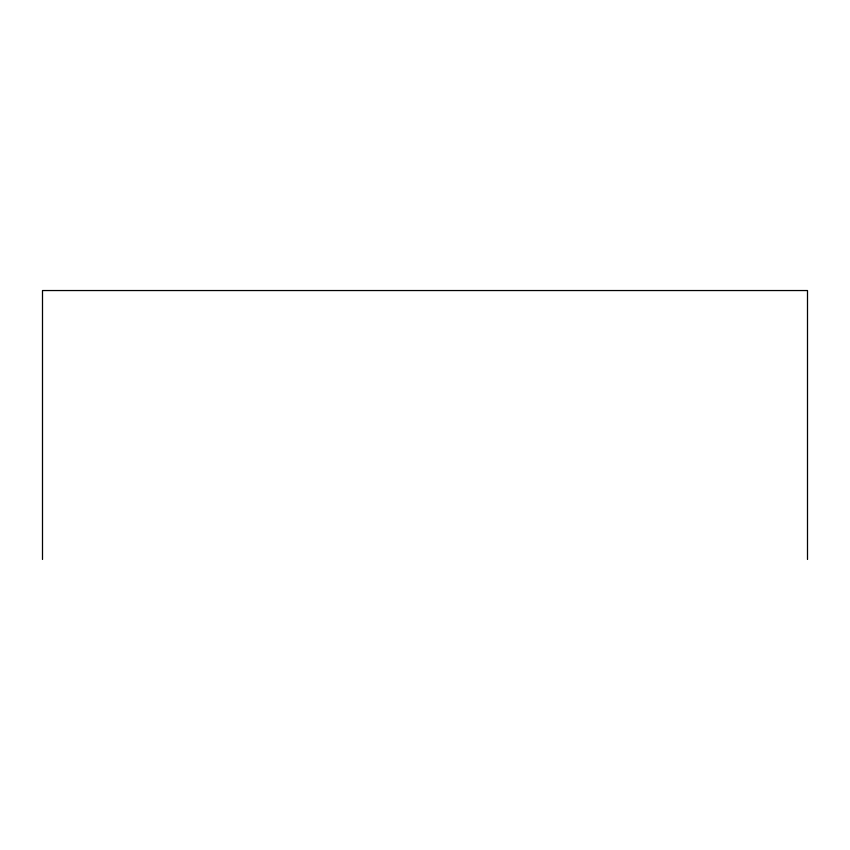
<?xml version="1.0" encoding="UTF-8"?>
<svg xmlns="http://www.w3.org/2000/svg" width="850" height="850" viewBox="0 0 850 850"><rect width="100%" height="100%" fill="white"/><g stroke="black" fill="none" stroke-linecap="round" stroke-linejoin="round"><path stroke-width="1.27" d="M807.5 559.459L807.5 290.541L42.5 290.541L42.5 559.459"/></g></svg>
